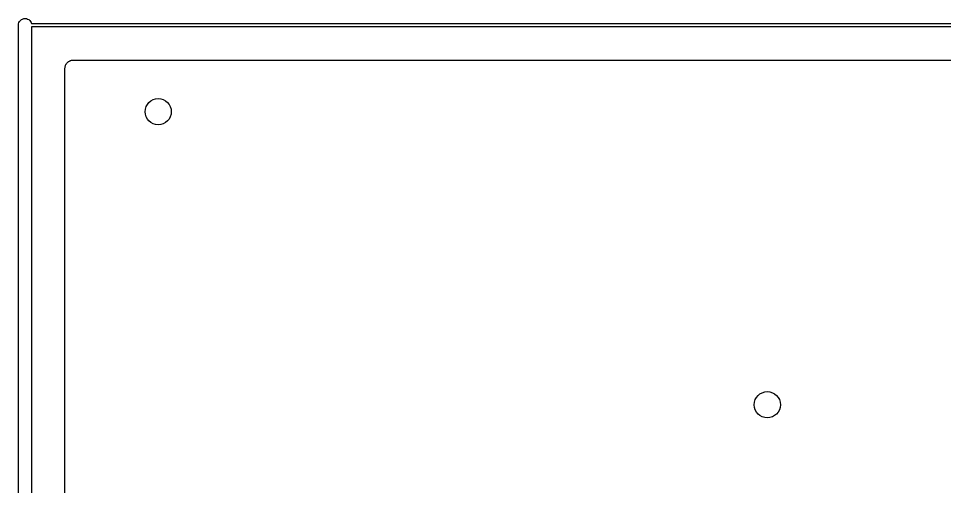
# Model space of a CAD drawing. Extents: x 2.46 to 6.41, y -5.93 to -3.84.
# Drawn here: x 2.461 to 3.017, y -4.118 to -3.837 of the extents above; entities that cross this region are included whole.
import ezdxf

# ---------------------------------------------------------------- set-up
doc = ezdxf.new("R2010")
doc.units = 0
doc.header["$MEASUREMENT"] = 0
doc.layers.add('BLACK', color=7, linetype='CONTINUOUS')

msp = doc.modelspace()

# ---------------------------------------------------------------- linework, layer by layer
at = {"layer": 'BLACK', "linetype": 'CONTINUOUS'}
for p, q in [((2.46069, -3.83978), (2.46091, -3.83904)), ((2.46091, -3.83904), (2.46128, -3.83835)), ((2.46128, -3.83835), (2.46177, -3.83775)), ((2.46177, -3.83775), (2.46237, -3.83726)), ((2.46237, -3.83726), (2.46305, -3.8369)), ((2.46305, -3.8369), (2.4638, -3.83667)), ((2.4638, -3.83667), (2.46457, -3.8366)), ((2.46457, -3.8366), (2.46534, -3.83667)), ((2.46534, -3.83667), (2.46608, -3.8369)), ((2.46608, -3.8369), (2.46676, -3.83726)), ((2.46676, -3.83726), (2.46736, -3.83775)), ((2.46736, -3.83775), (2.46786, -3.83835)), ((2.46786, -3.83835), (2.46822, -3.83904)), ((2.46822, -3.83904), (2.46838, -3.83957)), ((2.46063, -3.84036), (2.46069, -3.83978)), ((2.46063, -5.92697), (2.46063, -3.84036)), ((2.46838, -3.83957), (6.40153, -3.83957)), ((6.40059, -3.84154), (2.4685, -3.84154)), ((2.4685, -3.84154), (2.4685, -5.92323)), ((2.4885, -3.86647), (2.48856, -3.866)), ((2.4885, -3.8665), (2.4885, -3.86647)), ((2.4885, -3.8665), (2.4885, -3.8665)), ((2.4885, -3.8665), (2.4885, -3.8665)), ((2.4885, -3.86654), (2.4885, -3.8665)), ((2.4885, -5.69), (2.4885, -3.86654)), ((2.48856, -3.866), (2.48861, -3.86553)), ((2.48861, -3.8655), (2.48876, -3.86505)), ((2.48861, -3.86551), (2.48861, -3.8655)), ((2.48861, -3.86553), (2.48861, -3.86551)), ((2.48876, -3.86505), (2.48889, -3.8646)), ((2.48889, -3.8646), (2.4889, -3.86458)), ((2.4889, -3.86458), (2.48891, -3.86457)), ((2.48891, -3.86457), (2.48913, -3.86415)), ((2.48913, -3.86415), (2.48936, -3.86374)), ((2.48936, -3.86374), (2.48937, -3.86373)), ((2.48937, -3.86373), (2.48938, -3.86371)), ((2.48938, -3.86371), (2.48968, -3.86335)), ((2.48968, -3.86335), (2.48998, -3.86299)), ((2.48998, -3.86299), (2.48999, -3.86298)), ((2.48999, -3.86298), (2.49001, -3.86296)), ((2.49001, -3.86296), (2.49037, -3.86267)), ((2.49037, -3.86267), (2.49074, -3.86237)), ((2.49074, -3.86237), (2.49075, -3.86236)), ((2.49075, -3.86236), (2.49077, -3.86235)), ((2.49077, -3.86235), (2.49118, -3.86213)), ((2.49118, -3.86213), (2.4916, -3.86191)), ((2.4916, -3.86191), (2.49162, -3.86191)), ((2.49162, -3.86191), (2.49163, -3.8619)), ((2.49163, -3.8619), (2.49208, -3.86177)), ((2.49208, -3.86177), (2.49253, -3.86163)), ((2.49253, -3.86163), (2.49255, -3.86163)), ((2.49255, -3.86163), (2.49257, -3.86162)), ((2.49257, -3.86162), (2.49304, -3.86158)), ((2.49304, -3.86158), (2.4935, -3.86154)), ((2.4935, -3.86154), (3.33512, -3.86154))]:
    msp.add_line(p, q, dxfattribs=at)
at = {"layer": 'BLACK'}
for centre in [(2.54457, -3.89255), (2.91057, -4.06855)]:
    msp.add_circle(centre, 0.00787, dxfattribs=at)

doc.saveas('drawing.dxf')
